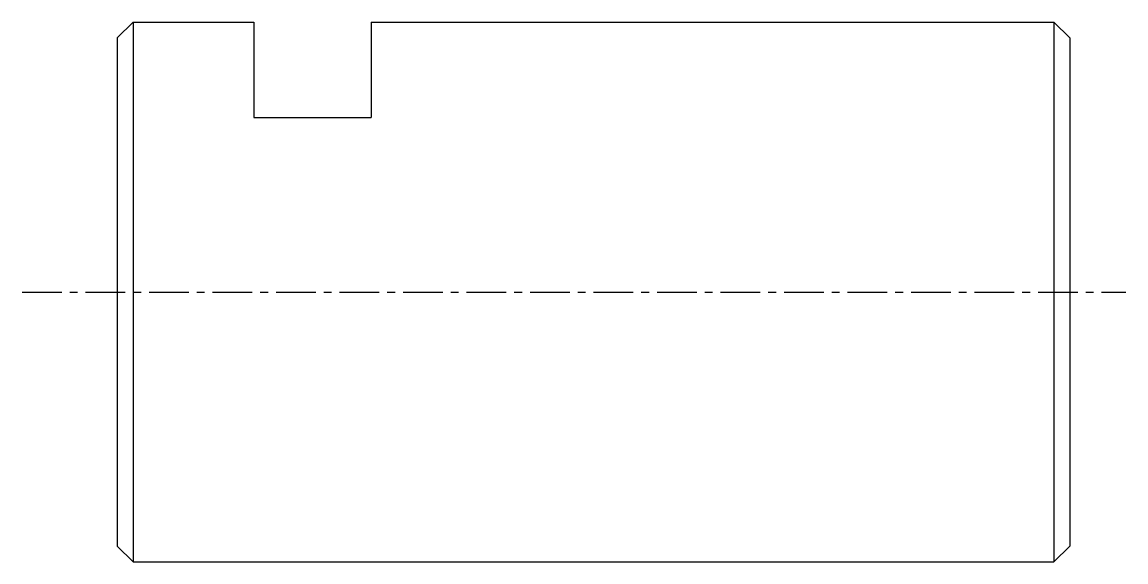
# Model space of a CAD drawing. Extents: x -66 to 64, y 143 to 326.
# Drawn here: x -52.05 to -17.28, y 307.49 to 324.49 of the extents above; entities outside this region: 6.
import ezdxf

# ---------------------------------------------------------------- set-up
doc = ezdxf.new("R2010")
doc.units = 0
doc.linetypes.add('CENTER', pattern=[2, 1.25, -0.25, 0.25, -0.25])
doc.linetypes.add('DASHED', pattern=[0.75, 0.5, -0.25])
doc.layers.get('0').update_dxf_attribs({"linetype": 'CONTINUOUS'})
doc.layers.add('CENTER', color=1, linetype='CENTER')

msp = doc.modelspace()

# ---------------------------------------------------------------- linework, layer by layer
at = {"color": 7, "linetype": 'CONTINUOUS'}
for p, q in [((-49.05, 323.989), (-48.55, 324.489)), ((-48.55, 324.489), (-48.55, 307.489)), ((-48.55, 324.489), (-44.75, 324.489)), ((-44.75, 324.489), (-44.75, 321.489)), ((-41.05, 324.489), (-19.55, 324.489)), ((-41.05, 324.489), (-41.05, 321.489)), ((-19.55, 324.489), (-19.55, 307.489)), ((-19.05, 323.989), (-19.55, 324.489)), ((-49.05, 323.989), (-49.05, 307.989)), ((-19.05, 323.989), (-19.05, 307.989)), ((-44.75, 321.489), (-41.05, 321.489)), ((-49.05, 307.989), (-48.55, 307.489)), ((-19.55, 307.489), (-19.05, 307.989)), ((-48.55, 307.489), (-19.55, 307.489)), ((-41.3, 307.489), (-41.3, 307.49)), ((-34.05, 307.489), (-34.05, 307.489))]:
    msp.add_line(p, q, dxfattribs=at)
at = {"color": 3, "linetype": 'DASHED'}
msp.add_line((47.965, 321.489), (60.927, 321.489), dxfattribs=at)
at = {"color": 7, "linetype": 'CONTINUOUS'}
msp.add_circle((54.446, 315.989), 8.5, dxfattribs=at)
at = {"layer": 'CENTER', "color": 1, "linetype": 'CENTER'}
for p, q in [((54.446, 325.989), (54.446, 305.989)), ((-52.05, 315.989), (-17.283, 315.989)), ((44.446, 315.989), (64.446, 315.989))]:
    msp.add_line(p, q, dxfattribs=at)

# ---------------------------------------------------------------- texts
at = {"color": 7, "linetype": 'CONTINUOUS'}
for s, p in [('CLKG 17-30', (-66.812, 173.269)), ('CLKG17', (-66.812, 143.269))]:
    msp.add_text(s, height=8, dxfattribs=at).set_placement(p)

doc.saveas('drawing.dxf')
